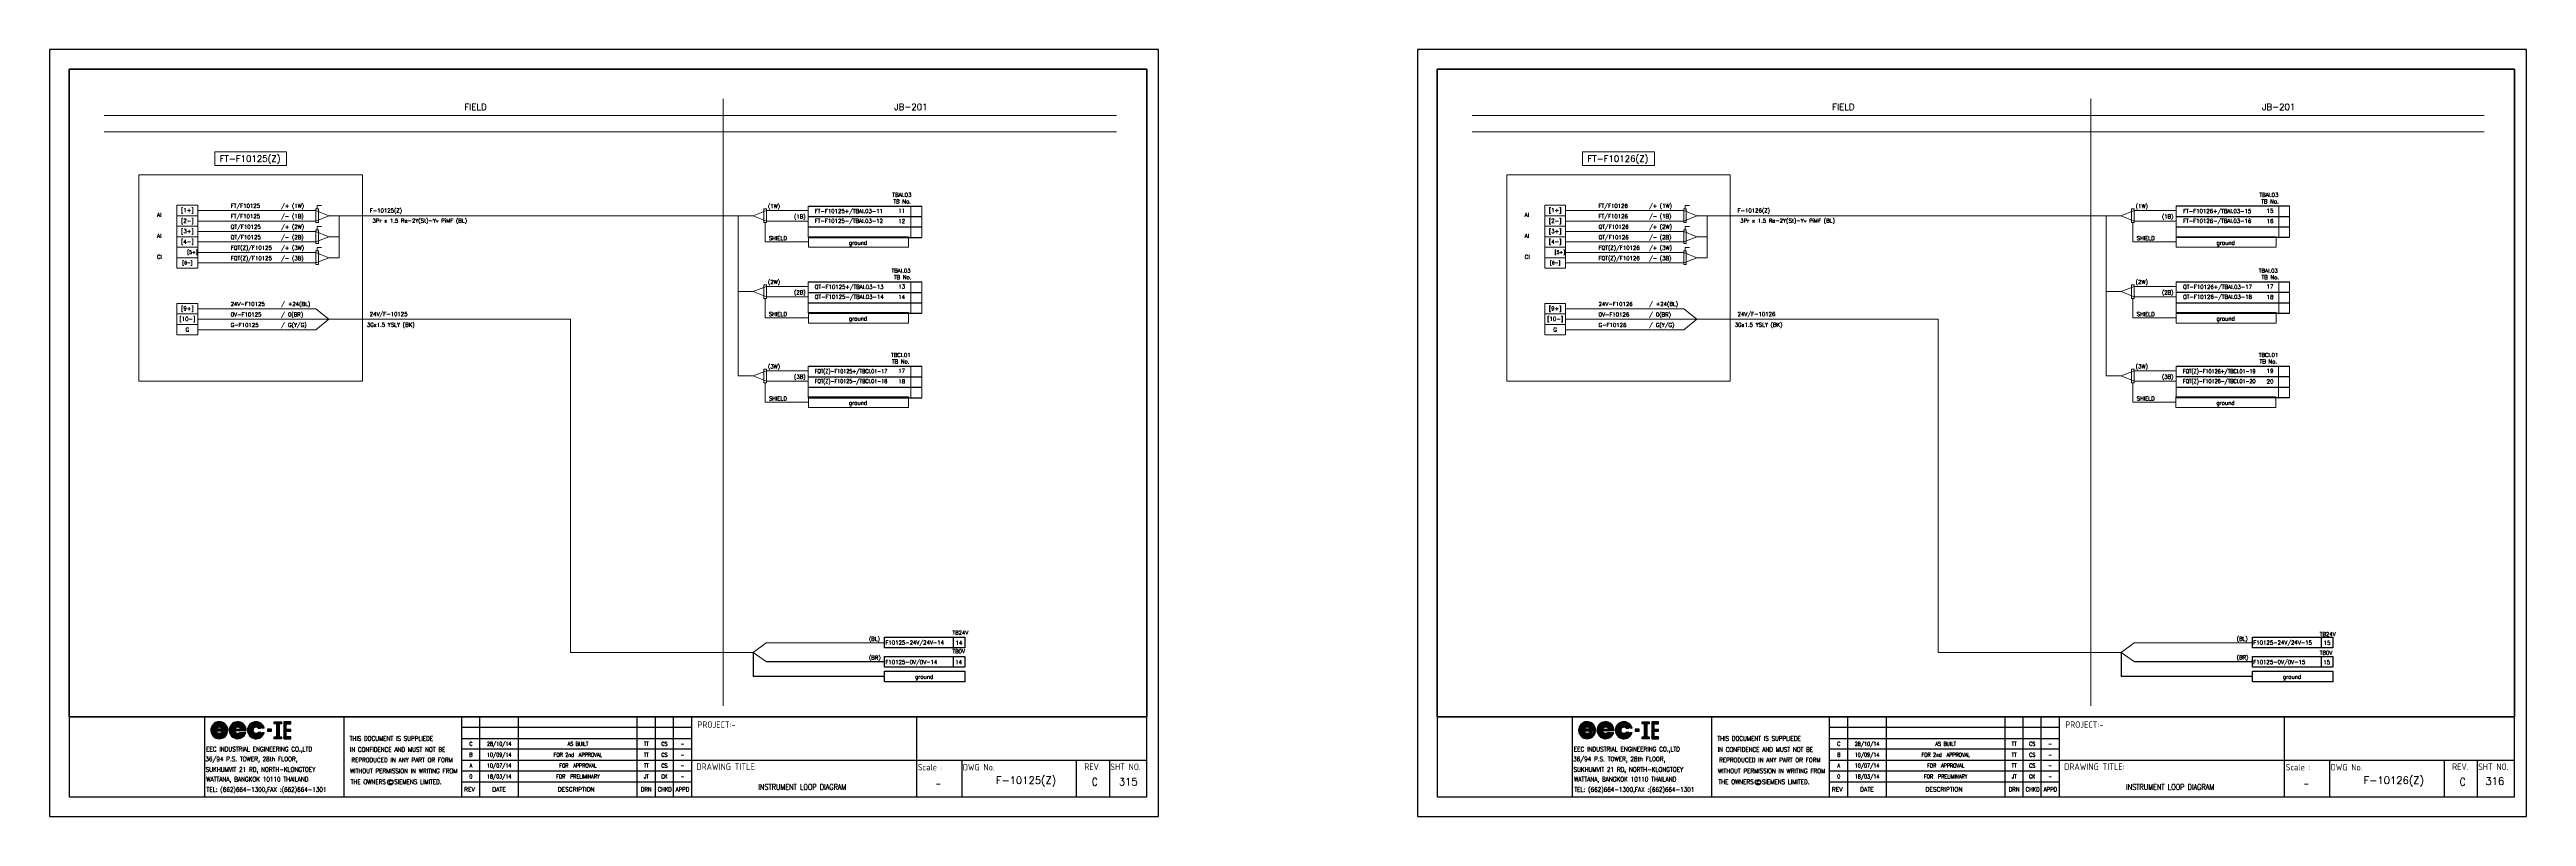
# Model space of a CAD drawing. Header units: millimetres. Extents: x -14942 to 24072, y -50285 to 2207.
# Drawn here: x 7928 to 8873, y -4898 to -4605 of the extents above; entities that cross this region are included whole.
import ezdxf
from ezdxf.enums import TextEntityAlignment as Align

# ---------------------------------------------------------------- set-up
doc = ezdxf.new("R2010")
doc.units = ezdxf.units.MM
doc.header["$MEASUREMENT"] = 0
doc.layers.get('0').update_dxf_attribs({"linetype": 'CONTINUOUS'})
for name, color, linetype in [('52049_PAPER A4$0$Frame_A1', 253, 'CONTINUOUS'), ('BORDER', 3, 'CONTINUOUS'), ('INSTRU', 4, 'CONTINUOUS'), ('INSTRUMENT', 1, 'CONTINUOUS'), ('LINE', 3, 'CONTINUOUS'), ('TEXT', 2, 'CONTINUOUS')]:
    doc.layers.add(name, color=color, linetype=linetype)
doc.styles.add('52049_PAPER A4$0$ISO Proportional', font='isocp.shx')
doc.styles.add('52049_PAPER A4$0$ROMANS', font='isocp.shx')
doc.styles.add('52049_PAPER A4$0$Romans-title', font='romans.shx')
doc.styles.add('ROMANS', font='romans')

# ---------------------------------------------------------------- blocks, each defined once
blk = doc.blocks.new('52049_PAPER A4$0$eec-ie')
at = {"layer": '52049_PAPER A4$0$Frame_A1', "color": 0, "lineweight": -3}
for p, q in [((0, 0), (0.87, 0.87)), ((0, -0.08), (0.3, 0.22)), ((0, -0.16), (0.26, 0.1)), ((0, -0.23), (0.24, 0)), ((0.01, 0.09), (0.78, 0.86)), ((0.04, 0.2), (0.68, 0.83)), ((0.09, 0.32), (0.55, 0.78)), ((0.26, 0.57), (0.3, 0.62)), ((0.34, -0.12), (1, 0.53)), ((0.35, -0.04), (0.92, 0.53)), ((0.35, -0.19), (1.07, 0.52)), ((0.36, 0.05), (0.82, 0.51)), ((0.37, -0.26), (0.66, 0.04)), ((0.39, -0.32), (0.74, 0.04)), ((0.4, 0.17), (0.7, 0.47)), ((0.41, -0.37), (0.82, 0.04)), ((1.69, 0.04), (0.64, 0.04)), ((0.65, 0.57), (0.96, 0.88)), ((0.68, -0.17), (0.9, 0.04)), ((0.76, -0.17), (0.98, 0.04)), ((0.77, 0.62), (1.03, 0.88)), ((0.84, -0.17), (1.05, 0.04)), ((0.87, 0.64), (1.1, 0.87)), ((0.87, 0.25), (1.13, 0.51)), ((0.92, -0.17), (1.13, 0.04)), ((0.95, 0.64), (1.17, 0.86)), ((0.96, 0.26), (1.19, 0.49)), ((1, -0.17), (1.21, 0.04)), ((1.03, 0.64), (1.23, 0.84)), ((1.03, 0.25), (1.24, 0.46)), ((1.07, -0.17), (1.29, 0.04)), ((1.09, 0.24), (1.29, 0.44)), ((1.1, 0.63), (1.29, 0.82)), ((1.15, 0.21), (1.34, 0.4)), ((1.15, -0.17), (1.37, 0.04)), ((1.16, 0.62), (1.35, 0.8)), ((1.19, 0.18), (1.38, 0.37)), ((1.22, 0.6), (1.4, 0.78)), ((1.22, 0.15), (1.54, 0.15)), ((1.23, -0.17), (1.44, 0.04)), ((1.25, 0.15), (1.42, 0.33)), ((1.28, 0.57), (1.45, 0.75)), ((1.31, -0.17), (1.52, 0.04)), ((1.32, 0.15), (1.46, 0.29)), ((1.33, 0.55), (1.5, 0.72)), ((1.38, 0.52), (1.54, 0.69)), ((1.39, -0.17), (1.6, 0.04)), ((1.4, 0.15), (1.49, 0.24)), ((1.42, 0.49), (1.59, 0.65)), ((1.46, 0.45), (1.63, 0.62)), ((1.46, -0.17), (1.68, 0.04)), ((1.48, 0.15), (1.52, 0.19)), ((1.5, 0.41), (1.67, 0.58)), ((1.54, 0.37), (1.71, 0.54)), ((1.54, -0.17), (1.9, 0.18)), ((1.57, 0.33), (1.74, 0.49)), ((1.6, 0.28), (1.77, 0.45)), ((1.62, -0.17), (1.91, 0.12)), ((1.63, 0.23), (1.8, 0.4)), ((1.65, 0.17), (1.83, 0.35)), ((1.67, 0.11), (1.86, 0.3)), ((1.69, 0.05), (1.88, 0.24)), ((1.7, -0.17), (1.93, 0.06)), ((2.09, -0.09), (2.37, 0.19)), ((2.1, -0.01), (2.51, 0.41)), ((2.1, -0.17), (2.34, 0.08)), ((2.11, 0.08), (2.88, 0.86)), ((2.13, 0.18), (2.78, 0.83)), ((2.18, 0.31), (2.65, 0.78)), ((2.31, 0.52), (2.45, 0.65)), ((2.44, -0.05), (3.02, 0.52)), ((2.44, -0.13), (3.1, 0.52)), ((2.45, -0.2), (2.78, 0.13)), ((2.46, 0.04), (2.93, 0.51)), ((2.46, -0.26), (2.76, 0.04)), ((2.48, -0.32), (2.84, 0.04)), ((2.49, 0.15), (2.81, 0.47)), ((2.56, 0.45), (2.97, 0.87)), ((2.72, -0.17), (2.92, 0.04)), ((2.73, 0.04), (3.79, 0.04)), ((2.77, 0.59), (3.06, 0.87)), ((2.79, -0.17), (3, 0.04)), ((2.84, 0.19), (3.17, 0.51)), ((2.87, -0.17), (3.08, 0.04)), ((2.89, 0.63), (3.13, 0.87)), ((2.95, -0.17), (3.15, 0.04)), ((2.98, 0.64), (3.2, 0.86)), ((2.98, 0.26), (3.23, 0.5)), ((3.03, -0.17), (3.23, 0.04)), ((3.06, 0.65), (3.27, 0.85)), ((3.07, 0.26), (3.29, 0.48)), ((3.11, -0.17), (3.31, 0.04)), ((3.14, 0.64), (3.33, 0.83)), ((3.14, 0.25), (3.34, 0.46)), ((3.18, -0.17), (3.39, 0.04)), ((3.2, 0.24), (3.39, 0.43)), ((3.21, 0.63), (3.39, 0.81)), ((3.25, 0.21), (3.44, 0.4)), ((3.26, -0.17), (3.47, 0.04)), ((3.27, 0.62), (3.44, 0.79)), ((3.29, 0.18), (3.48, 0.36)), ((3.62, 0.16), (3.31, 0.16)), ((3.33, 0.6), (3.5, 0.77)), ((3.34, -0.17), (3.54, 0.04)), ((3.36, 0.16), (3.52, 0.32)), ((3.38, 0.57), (3.55, 0.74)), ((3.42, -0.17), (3.62, 0.04)), ((3.43, 0.55), (3.59, 0.71)), ((3.43, 0.16), (3.55, 0.28)), ((3.48, 0.52), (3.64, 0.68)), ((3.5, -0.17), (3.7, 0.04)), ((3.51, 0.16), (3.58, 0.23)), ((3.52, 0.48), (3.68, 0.64)), ((3.57, 0.45), (3.72, 0.61)), ((3.57, -0.17), (3.78, 0.04)), ((3.59, 0.16), (3.61, 0.18)), ((3.6, 0.41), (3.76, 0.57)), ((3.64, 0.37), (3.8, 0.53)), ((3.65, -0.17), (3.99, 0.17)), ((3.67, 0.32), (3.83, 0.48)), ((3.7, 0.27), (3.87, 0.44)), ((3.73, 0.22), (3.9, 0.39)), ((3.73, -0.17), (4, 0.11)), ((3.75, 0.17), (3.92, 0.34)), ((3.77, 0.11), (3.95, 0.28)), ((3.79, 0.05), (3.97, 0.23)), ((3.81, -0.17), (4.02, 0.04)), ((4.18, -0.03), (4.57, 0.36)), ((4.18, -0.11), (4.47, 0.18)), ((4.18, -0.18), (4.43, 0.07)), ((4.19, 0.06), (5, 0.86)), ((4.21, 0.16), (4.9, 0.84)), ((4.25, 0.28), (4.78, 0.8)), ((4.34, 0.45), (4.61, 0.71)), ((4.53, -0.15), (5.2, 0.53)), ((4.53, -0.07), (5.13, 0.53)), ((4.54, 0.02), (5.04, 0.52)), ((4.54, -0.22), (4.86, 0.1)), ((4.57, 0.12), (4.93, 0.49)), ((4.69, 0.48), (5.08, 0.87)), ((4.69, 0.32), (4.73, 0.37)), ((4.88, 0.59), (5.16, 0.88)), ((4.96, 0.2), (5.27, 0.52)), ((4.99, 0.63), (5.24, 0.87)), ((5.08, 0.64), (5.31, 0.86)), ((5.09, 0.25), (5.33, 0.5)), ((5.16, 0.64), (5.37, 0.85)), ((5.17, 0.26), (5.39, 0.48)), ((5.24, 0.64), (5.43, 0.83)), ((5.24, 0.25), (5.44, 0.46)), ((5.3, 0.63), (5.49, 0.82)), ((5.3, 0.23), (5.49, 0.43)), ((5.35, 0.2), (5.54, 0.39)), ((5.37, 0.61), (5.55, 0.79)), ((5.39, 0.17), (5.58, 0.36)), ((5.4, 0.15), (5.72, 0.15)), ((5.42, 0.59), (5.6, 0.77)), ((5.46, 0.15), (5.62, 0.32)), ((5.48, 0.57), (5.65, 0.74)), ((5.53, 0.54), (5.7, 0.71)), ((5.53, 0.15), (5.65, 0.27)), ((5.58, 0.51), (5.74, 0.68)), ((5.61, 0.15), (5.68, 0.23)), ((5.62, 0.47), (5.79, 0.64)), ((5.66, 0.44), (5.83, 0.6)), ((5.69, 0.15), (5.71, 0.18)), ((5.7, 0.4), (5.87, 0.56)), ((5.73, 0.36), (5.9, 0.52)), ((5.77, 0.31), (5.94, 0.48)), ((5.8, 0.26), (5.97, 0.43)), ((5.82, 0.21), (6, 0.38)), ((5.85, 0.15), (6.02, 0.33)), ((6.09, 0.15), (5.85, 0.15)), ((5.92, 0.15), (6.05, 0.28)), ((6, 0.15), (6.07, 0.22)), ((6.08, 0.15), (6.09, 0.16)), ((6.9, 0.04), (6.46, 0.04)), ((6.46, 0.04), (6.46, -0.18)), ((6.46, -0.01), (6.51, 0.04)), ((6.46, -0.09), (6.59, 0.04)), ((6.46, -0.17), (6.66, 0.04)), ((6.52, -0.18), (6.74, 0.04)), ((6.6, -0.18), (6.82, 0.04)), ((6.68, -0.18), (6.9, 0.04)), ((6.9, -0.18), (6.9, 0.04)), ((7.23, 0.68), (7.41, 0.86)), ((7.27, 0.64), (7.49, 0.86)), ((7.35, 0.64), (7.57, 0.86)), ((7.43, 0.64), (7.65, 0.86)), ((7.5, 0.64), (7.72, 0.86)), ((7.51, 0.57), (7.8, 0.86)), ((7.51, 0.49), (7.88, 0.86)), ((7.51, 0.41), (7.96, 0.86)), ((7.51, 0.34), (7.78, 0.61)), ((7.51, 0.26), (7.78, 0.53)), ((7.51, 0.18), (7.78, 0.45)), ((7.51, 0.1), (7.78, 0.38)), ((7.51, 0.02), (7.78, 0.3)), ((7.51, -0.05), (7.78, 0.22)), ((7.51, -0.13), (7.78, 0.14)), ((7.51, -0.21), (7.78, 0.07)), ((7.82, 0.64), (8.04, 0.86)), ((7.89, 0.64), (8.06, 0.81)), ((7.97, 0.64), (8.06, 0.73)), ((8.05, 0.64), (8.06, 0.65)), ((8.33, 0.46), (8.74, 0.86)), ((8.33, 0.54), (8.66, 0.86)), ((8.33, 0.38), (8.82, 0.86)), ((8.33, 0.69), (8.5, 0.86)), ((8.33, 0.62), (8.58, 0.86)), ((8.33, 0.3), (8.61, 0.58)), ((8.33, 0.23), (8.61, 0.5)), ((8.33, 0.15), (8.61, 0.42)), ((8.33, 0.07), (8.61, 0.35)), ((8.33, -0.01), (8.61, 0.27)), ((8.33, -0.09), (8.61, 0.19)), ((8.33, -0.16), (8.61, 0.11)), ((8.33, -0.24), (8.61, 0.03)), ((8.33, -0.4), (8.74, 0.01)), ((8.33, -0.32), (8.66, 0.01)), ((8.33, -0.48), (8.82, 0.01)), ((8.67, 0.64), (8.89, 0.86)), ((8.68, -0.21), (8.9, 0.01)), ((8.75, 0.64), (8.97, 0.86)), ((8.75, -0.21), (8.97, 0.01)), ((8.83, 0.64), (9.05, 0.86)), ((8.83, -0.21), (9.05, 0.01)), ((8.91, 0.64), (9.11, 0.84)), ((8.99, 0.64), (9.11, 0.76)), ((9.06, 0.64), (9.11, 0.69)), ((0.02, -0.3), (0.23, -0.08)), ((0.03, -0.36), (0.23, -0.16)), ((0.05, -0.42), (0.24, -0.23)), ((0.07, -0.47), (0.26, -0.29)), ((0.1, -0.53), (0.27, -0.35)), ((0.12, -0.58), (0.3, -0.4)), ((0.15, -0.63), (0.32, -0.46)), ((0.19, -0.67), (0.35, -0.5)), ((0.22, -0.72), (0.39, -0.55)), ((0.26, -0.76), (0.42, -0.59)), ((0.3, -0.8), (0.46, -0.63)), ((0.34, -0.83), (0.5, -0.67)), ((0.38, -0.87), (0.55, -0.7)), ((0.42, -0.9), (0.59, -0.73)), ((0.44, -0.42), (0.64, -0.22)), ((0.47, -0.47), (0.66, -0.27)), ((0.47, -0.93), (0.65, -0.76)), ((0.5, -0.51), (0.69, -0.32)), ((0.52, -0.96), (0.7, -0.78)), ((0.54, -0.55), (0.73, -0.36)), ((0.58, -0.59), (0.78, -0.39)), ((0.58, -0.98), (0.76, -0.8)), ((0.62, -0.17), (1.94, -0.17)), ((0.63, -0.62), (0.83, -0.42)), ((0.63, -1.01), (0.82, -0.82)), ((0.68, -0.65), (0.89, -0.44)), ((0.69, -1.03), (0.89, -0.83)), ((0.73, -0.67), (0.96, -0.45)), ((0.75, -1.04), (0.96, -0.83)), ((0.79, -0.69), (1.04, -0.44)), ((0.82, -1.05), (1.04, -0.83)), ((0.85, -0.71), (1.19, -0.37)), ((0.89, -1.06), (1.14, -0.81)), ((0.92, -0.72), (1.29, -0.34)), ((0.96, -1.07), (1.25, -0.77)), ((1, -0.72), (1.37, -0.34)), ((1.04, -1.06), (1.76, -0.34)), ((1.09, -0.71), (1.45, -0.34)), ((1.13, -1.05), (1.84, -0.34)), ((1.2, -0.67), (1.53, -0.34)), ((1.54, -0.34), (1.22, -0.34)), ((1.23, -1.03), (1.9, -0.36)), ((1.35, -0.99), (1.86, -0.48)), ((1.53, -0.88), (1.76, -0.66)), ((1.65, -0.38), (1.68, -0.34)), ((1.91, -0.34), (1.66, -0.34)), ((1.78, -0.17), (1.94, -0.01)), ((1.85, -0.17), (1.94, -0.09)), ((1.93, -0.17), (1.94, -0.17)), ((2.1, -0.24), (2.32, -0.02)), ((2.11, -0.3), (2.32, -0.1)), ((2.13, -0.36), (2.32, -0.17)), ((2.15, -0.42), (2.33, -0.24)), ((2.17, -0.48), (2.35, -0.3)), ((2.2, -0.53), (2.37, -0.36)), ((2.22, -0.58), (2.39, -0.42)), ((2.25, -0.63), (2.42, -0.47)), ((2.29, -0.68), (2.45, -0.51)), ((2.32, -0.72), (2.48, -0.56)), ((2.36, -0.76), (2.52, -0.6)), ((2.4, -0.8), (2.56, -0.64)), ((2.44, -0.84), (2.6, -0.68)), ((2.48, -0.87), (2.64, -0.71)), ((2.51, -0.38), (2.71, -0.17)), ((2.53, -0.9), (2.69, -0.74)), ((2.54, -0.43), (2.73, -0.23)), ((2.57, -0.47), (2.76, -0.28)), ((2.58, -0.93), (2.74, -0.77)), ((2.6, -0.51), (2.79, -0.33)), ((2.63, -0.96), (2.8, -0.79)), ((2.64, -0.55), (2.83, -0.37)), ((2.68, -0.98), (2.86, -0.81)), ((2.69, -0.59), (2.87, -0.4)), ((4.02, -0.17), (2.71, -0.17)), ((2.73, -0.62), (2.93, -0.43)), ((2.74, -1.01), (2.92, -0.82)), ((2.78, -0.65), (2.99, -0.44)), ((2.8, -1.02), (2.99, -0.83)), ((2.84, -0.67), (3.06, -0.45)), ((2.86, -1.04), (3.06, -0.84)), ((2.9, -0.69), (3.14, -0.44)), ((2.92, -1.05), (3.14, -0.83)), ((2.96, -0.7), (3.32, -0.35)), ((2.99, -1.06), (3.24, -0.81)), ((3.03, -0.71), (3.39, -0.35)), ((3.07, -1.06), (3.36, -0.77)), ((3.11, -0.71), (3.47, -0.35)), ((3.15, -1.06), (3.86, -0.35)), ((3.2, -0.7), (3.55, -0.35)), ((3.24, -1.04), (3.94, -0.35)), ((3.31, -0.35), (3.62, -0.35)), ((3.32, -0.65), (3.62, -0.36)), ((3.35, -1.02), (3.98, -0.38)), ((3.48, -0.97), (3.93, -0.51)), ((3.74, -0.39), (3.78, -0.35)), ((3.76, -0.35), (3.99, -0.35)), ((3.89, -0.17), (4.02, -0.03)), ((3.96, -0.17), (4.03, -0.11)), ((4.19, -0.25), (4.42, -0.03)), ((4.21, -0.32), (4.41, -0.11)), ((4.22, -0.38), (4.42, -0.18)), ((4.24, -0.44), (4.43, -0.25)), ((4.26, -0.49), (4.45, -0.31)), ((4.29, -0.54), (4.47, -0.37)), ((4.32, -0.59), (4.49, -0.42)), ((4.35, -0.64), (4.52, -0.47)), ((4.38, -0.69), (4.55, -0.52)), ((4.42, -0.73), (4.58, -0.56)), ((4.45, -0.77), (4.62, -0.6)), ((4.49, -0.81), (4.66, -0.64)), ((4.53, -0.84), (4.7, -0.68)), ((4.56, -0.28), (4.8, -0.03)), ((4.58, -0.33), (4.8, -0.11)), ((4.58, -0.88), (4.75, -0.71)), ((4.6, -0.39), (4.81, -0.18)), ((4.62, -0.91), (4.8, -0.74)), ((4.63, -0.44), (4.83, -0.24)), ((4.66, -0.48), (4.86, -0.29)), ((4.67, -0.94), (4.85, -0.77)), ((4.7, -0.52), (4.89, -0.33)), ((4.72, -0.97), (4.9, -0.79)), ((4.74, -0.56), (4.93, -0.37)), ((4.78, -0.6), (4.98, -0.4)), ((4.78, -0.99), (4.96, -0.81)), ((4.83, -0.63), (5.03, -0.43)), ((4.83, -1.01), (5.03, -0.82)), ((4.88, -0.66), (5.09, -0.44)), ((4.89, -1.03), (5.1, -0.83)), ((4.93, -0.68), (5.17, -0.45)), ((4.96, -1.05), (5.17, -0.83)), ((4.99, -0.7), (5.26, -0.43)), ((5.02, -1.06), (5.26, -0.82)), ((5.06, -0.71), (5.43, -0.34)), ((5.09, -1.06), (5.36, -0.8)), ((5.13, -0.72), (5.5, -0.34)), ((5.17, -1.07), (5.49, -0.75)), ((5.21, -0.71), (5.58, -0.34)), ((5.25, -1.06), (5.97, -0.34)), ((5.3, -0.7), (5.66, -0.34)), ((5.35, -1.05), (6.05, -0.34)), ((5.72, -0.34), (5.4, -0.34)), ((5.43, -0.65), (5.71, -0.37)), ((5.45, -1.02), (6.07, -0.4)), ((5.58, -0.96), (6.02, -0.53)), ((5.81, -0.43), (5.89, -0.34)), ((5.85, -0.34), (6.09, -0.34)), ((6.46, -0.18), (6.9, -0.18)), ((6.75, -0.18), (6.9, -0.04)), ((6.83, -0.18), (6.9, -0.12)), ((7.23, -0.95), (7.34, -0.84)), ((7.23, -0.88), (7.26, -0.84)), ((7.23, -1.03), (7.42, -0.84)), ((7.28, -1.07), (7.5, -0.84)), ((7.35, -1.07), (7.78, -0.64)), ((7.43, -1.07), (7.78, -0.71)), ((7.51, -0.29), (7.78, -0.01)), ((7.51, -0.37), (7.78, -0.09)), ((7.51, -0.44), (7.78, -0.17)), ((7.51, -0.52), (7.78, -0.25)), ((7.51, -0.6), (7.78, -0.32)), ((7.51, -0.68), (7.78, -0.4)), ((7.51, -0.76), (7.78, -0.48)), ((7.51, -0.83), (7.78, -0.56)), ((7.51, -1.07), (7.78, -0.79)), ((7.59, -1.07), (7.81, -0.84)), ((7.67, -1.07), (7.89, -0.84)), ((7.74, -1.07), (7.96, -0.84)), ((7.82, -1.07), (8.04, -0.84)), ((7.9, -1.07), (8.06, -0.91)), ((7.98, -1.07), (8.06, -0.98)), ((8.06, -1.07), (8.06, -1.06)), ((8.33, -0.55), (8.61, -0.28)), ((8.33, -0.63), (8.61, -0.36)), ((8.33, -0.71), (8.61, -0.43)), ((8.33, -0.79), (8.61, -0.51)), ((8.33, -0.86), (8.61, -0.59)), ((8.33, -0.94), (8.61, -0.67)), ((8.33, -1.02), (8.61, -0.75)), ((8.37, -1.07), (8.61, -0.82)), ((8.45, -1.07), (8.67, -0.84)), ((8.52, -1.07), (8.74, -0.84)), ((8.6, -1.07), (8.82, -0.84)), ((8.68, -1.07), (8.9, -0.84)), ((8.76, -1.07), (8.98, -0.84)), ((8.84, -1.07), (9.06, -0.84)), ((8.91, -0.21), (9.11, -0.02)), ((8.91, -1.07), (9.11, -0.87)), ((8.99, -0.21), (9.11, -0.09)), ((8.99, -1.07), (9.11, -0.95)), ((9.07, -0.21), (9.11, -0.17)), ((9.07, -1.07), (9.11, -1.03))]:
    blk.add_line(p, q, dxfattribs=at)
for points in [[(7.23, 0.86), (8.06, 0.86), (8.06, 0.64), (7.78, 0.64), (7.78, -0.84), (8.06, -0.84), (8.06, -1.07), (7.23, -1.07), (7.23, -0.84), (7.51, -0.84), (7.51, 0.64), (7.23, 0.64)], [(8.61, 0.01), (8.61, 0.64), (9.11, 0.64), (9.11, 0.86), (8.33, 0.86), (8.33, -1.07), (9.11, -1.07), (9.11, -0.84), (8.61, -0.84), (8.61, -0.21), (9.11, -0.21), (9.11, 0.01)]]:
    blk.add_lwpolyline(points, close=True, dxfattribs=at)
for centre, radius, start, end in [((0.97, -0.09), 0.972, 355.3439, 345.1466), ((0.97, -0.09), 0.737, 10.5243, 340.256), ((0.97, -0.09), 0.623, 23.5697, 336.4303), ((0.97, -0.09), 0.354, 44.7876, 157.6107), ((3.06, -0.09), 0.967, 355.6074, 344.7747), ((3.06, -0.09), 0.742, 10.0766, 339.9937), ((3.06, -0.09), 0.618, 24.2545, 335.7455), ((3.06, -0.09), 0.358, 45.1096, 158.7579), ((5.15, -0.09), 0.972, 14.8534, 345.1466), ((5.15, -0.09), 0.737, 19.744, 340.256), ((5.15, -0.09), 0.623, 23.5697, 336.4303), ((5.15, -0.09), 0.354, 44.7876, 315.2124), ((0.97, -0.09), 0.354, 192.8901, 315.2124), ((3.06, -0.09), 0.358, 191.9242, 314.8904)]:
    blk.add_arc(centre, radius, start, end, dxfattribs=at)
blk = doc.blocks.new('52049_PAPER A4$0$eec logo')
at = {"color": 7, "xscale": 2.786697286423482, "yscale": 2.786697286423482, "zscale": 2.786697286423482}
blk.add_blockref('52049_PAPER A4$0$eec-ie', (50.01, 25.95), dxfattribs=at)
blk = doc.blocks.new('A$C089E5181')
at = {"color": 3}
for p, q in [((-415.5, 38.01), (-4.5, 38.01)), ((-363.94, 38.01), (-363.94, 7.5)), ((-310.77, 38.01), (-310.77, 7.5)), ((-265.75, 7.5), (-265.75, 38.01)), ((-258.85, 7.5), (-258.85, 38.01)), ((-244.11, 7.5), (-244.11, 38.01)), ((-198.84, 7.5), (-198.84, 38.01)), ((-191.95, 7.5), (-191.95, 38.01)), ((-185.05, 7.5), (-185.05, 38.01)), ((-178.16, 38.01), (-178.16, 7.5)), ((-92.38, 38.01), (-92.38, 7.5)), ((-178.16, 21.46), (-4.5, 21.46)), ((-75.06, 21.46), (-75.06, 7.5)), ((-31.4, 21.46), (-31.4, 7.5)), ((-18.75, 21.46), (-18.75, 7.5)), ((-265.75, 13.19), (-178.16, 13.19))]:
    blk.add_line(p, q, dxfattribs=at)
at = {"color": 7}
for p, q in [((-4.5, 38.01), (-96.38, 38.01)), ((-92.38, 38.01), (-92.38, 19.85))]:
    blk.add_line(p, q, dxfattribs=at)
at = {"color": 1}
for p, q in [((-178.16, 33.87), (-265.75, 33.87)), ((-265.75, 29.74), (-178.16, 29.74)), ((-178.16, 25.6), (-265.75, 25.6)), ((-265.75, 21.46), (-178.16, 21.46)), ((-178.16, 17.33), (-265.75, 17.33))]:
    blk.add_line(p, q, dxfattribs=at)
at = {"color": 7}
blk.add_lwpolyline([(0, 0), (0, 292.5), (-423, 292.5), (-423, 0)], close=True, dxfattribs=at)
blk.add_lwpolyline([(-415.5, 285), (-4.5, 285), (-4.5, 38.01), (-415.5, 38.01)], close=True)
at = {"color": 3}
blk.add_lwpolyline([(-4.5, 7.5), (-4.5, 285), (-415.5, 285), (-415.5, 7.5)], close=True, dxfattribs=at)
at = {"color": 2}
blk.add_circle((-293.05, 13.05), 1.05, dxfattribs=at)
at = {"color": 3, "xscale": 1.200000000000001, "yscale": 1.200000000000001, "zscale": 1.200000000000001}
blk.add_blockref('52049_PAPER A4$0$eec logo', (-421.49, 2.05), dxfattribs=at)
at = {"color": 2, "style": '52049_PAPER A4$0$Romans-title', "width": 0.8}
for s, p in [('THIS DOCUMENT IS SUPPLIEDE', (-292.63, 29.75)), ('IN CONFIDENCE AND MUST NOT BE', (-290.24, 25.51)), (' REPRODUCED IN ANY PART OR FORM', (-289.1, 21.53)), ('THE OWNERS   SIEMENS LIMITED. ', (-290.28, 13.22)), (' WITHOUT PERMISSION IN WRITING FROM ', (-287.9, 17.35))]:
    blk.add_text(s, height=1.75, dxfattribs=at).set_placement(p, align=Align.MIDDLE)
at = {"color": 2}
for s, height, style, width, p in [('C', 1.5, '52049_PAPER A4$0$Romans-title', 0.8, (-262.3, 27.67)), ('28/10/14', 1.5, '52049_PAPER A4$0$Romans-title', 0.8, (-251.48, 27.67)), ('AS BUILT', 1.5, '52049_PAPER A4$0$Romans-title', 0.8, (-221.48, 27.67)), ('TT', 1.5, '52049_PAPER A4$0$Romans-title', 0.8, (-195.39, 27.67)), ('CS', 1.5, '52049_PAPER A4$0$Romans-title', 0.8, (-188.5, 27.67)), ('A', 1.5, '52049_PAPER A4$0$Romans-title', 0.8, (-262.3, 19.39)), ('B', 1.5, '52049_PAPER A4$0$Romans-title', 0.8, (-262.3, 23.53)), ('10/09/14', 1.5, '52049_PAPER A4$0$Romans-title', 0.8, (-251.48, 23.53)), ('10/07/14', 1.5, '52049_PAPER A4$0$Romans-title', 0.8, (-251.48, 19.39)), ('FOR 2nd  APPROVAL', 1.5, '52049_PAPER A4$0$Romans-title', 0.8, (-221.48, 23.53)), ('FOR  APPROVAL', 1.5, '52049_PAPER A4$0$Romans-title', 0.8, (-221.48, 19.39)), ('TT', 1.5, '52049_PAPER A4$0$Romans-title', 0.8, (-195.39, 23.53)), ('TT', 1.5, '52049_PAPER A4$0$Romans-title', 0.8, (-195.39, 19.39)), ('CS', 1.5, '52049_PAPER A4$0$Romans-title', 0.8, (-188.5, 23.53)), ('CS', 1.5, '52049_PAPER A4$0$Romans-title', 0.8, (-188.5, 19.39)), ('-', 1.5, '52049_PAPER A4$0$Romans-title', 0.8, (-181.6, 27.67)), ('-', 1.5, '52049_PAPER A4$0$Romans-title', 0.8, (-181.6, 23.53)), ('-', 1.5, '52049_PAPER A4$0$Romans-title', 0.8, (-181.6, 19.39)), ('Scale :', 2.482, '52049_PAPER A4$0$ROMANS', 0.9, (-87.06, 18.78)), ('DWG No.', 2.482, '52049_PAPER A4$0$ROMANS', 0.9, (-68.61, 18.78)), ('REV.', 2.482, '52049_PAPER A4$0$ROMANS', 0.9, (-25.21, 18.99)), ('SHT NO.', 2.482, '52049_PAPER A4$0$ROMANS', 0.9, (-12.64, 18.96)), ('0', 1.5, '52049_PAPER A4$0$Romans-title', 0.8, (-262.3, 15.26)), ('18/03/14', 1.5, '52049_PAPER A4$0$Romans-title', 0.8, (-251.48, 15.26)), ('FOR  PRELIMINARY', 1.5, '52049_PAPER A4$0$Romans-title', 0.8, (-221.48, 15.26)), ('JT', 1.5, '52049_PAPER A4$0$Romans-title', 0.8, (-195.39, 15.26)), ('CK', 1.5, '52049_PAPER A4$0$Romans-title', 0.8, (-188.5, 15.26)), ('-', 1.5, '52049_PAPER A4$0$Romans-title', 0.8, (-181.6, 15.26)), ('-', 2.25, '52049_PAPER A4$0$Romans-title', 0.8, (-84, 12.48)), ('C', 3, '52049_PAPER A4$0$Romans-title', 0.8, (-24.36, 13.21))]:
    blk.add_text(s, height=height, dxfattribs=dict(at, style=style, width=width)).set_placement(p, align=Align.MIDDLE_CENTER)
at = {"color": 2, "style": '52049_PAPER A4$0$ISO Proportional'}
for s, height, p in [('PROJECT:-', 2.482, (-168.61, 35.02)), ('DRAWING TITLE:', 2.4821, (-164.78, 18.99))]:
    blk.add_text(s, height=height, dxfattribs=at).set_placement(p, align=Align.MIDDLE_CENTER)
at = {"color": 2, "style": '52049_PAPER A4$0$Romans-title'}
for s, height, width, p in [('36/94 P.S. TOWER, 28th FLOOR,', 1.75, 0.9, (-363.55, 21.03, -1.75)), ('EEC INDUSTRIAL ENGINEERING CO.,LTD', 1.75, 0.9, (-363.31, 24.81)), ('SUKHUMVIT 21 RD, NORTH-KLONGTOEY', 1.75, 0.9, (-363.45, 17.05, -1.75)), ('WATTANA, BANGKOK 10110 THAILAND ', 1.75, 0.9, (-363.25, 13.31, -1.75)), ('TEL: (662)664-1300,FAX :(662)664-1301', 1.75, 0.9, (-363.14, 9.42, -1.75)), ('DRN', 1.655, 0.8, (-197.44, 9.49)), ('CHKD', 1.655, 0.8, (-191.03, 9.49)), ('APPD', 1.655, 0.8, (-184.14, 9.49))]:
    blk.add_text(s, height=height, dxfattribs=dict(at, width=width)).set_placement(p)
blk.add_text('C', height=1.19, dxfattribs=at).set_placement((-293.05, 13.05), align=Align.MIDDLE)
for s, height, p in [('REV', 1.655, (-264.9, 9.49)), ('DATE', 1.655, (-254.17, 9.49)), ('DESCRIPTION', 1.6548, (-229.2, 9.49))]:
    blk.add_text(s, height=height, dxfattribs=at).set_placement(p)
at = {"layer": 'TEXT', "style": 'ROMANS', "width": 0.8}
blk.add_text('INSTRUMENT LOOP DIAGRAM ', height=2.25, dxfattribs=at).set_placement((-135.27, 11.24), align=Align.MIDDLE_CENTER)
blk = doc.blocks.new('Box')
at = {"layer": 'INSTRU', "color": 7, "lineweight": 13}
for p, q in [((660.48, -1853.29), (660.48, -1865.26)), ((699.59, -1853.29), (699.59, -1865.26)), ((703.72, -1853.29), (703.72, -1865.26))]:
    blk.add_line(p, q, dxfattribs=at)
at = {"layer": 'INSTRUMENT', "color": 7}
for p, q in [((660.48, -1853.29), (703.72, -1853.29)), ((660.48, -1857.28), (703.72, -1857.28)), ((660.48, -1861.27), (703.72, -1861.27)), ((660.48, -1865.26), (703.72, -1865.26))]:
    blk.add_line(p, q, dxfattribs=at)
blk = doc.blocks.new('AA')
at = {"layer": 'INSTRU', "color": 7, "lineweight": 13}
for p, q in [((660.4, -1836.06), (674.52, -1836.06)), ((660.4, -1836.06), (660.4, -1840.06)), ((660.41, -1840.06), (698.6, -1840.06)), ((667.71, -1836.06), (698.6, -1836.06)), ((698.6, -1836.06), (698.6, -1840.06))]:
    blk.add_line(p, q, dxfattribs=at)
at = {"layer": 'TEXT', "color": 7, "lineweight": 13, "style": 'ROMANS'}
blk.add_text('ground', height=1.5, dxfattribs=at).set_placement((675.86, -1839.1))
blk = doc.blocks.new('OO')
at = {"layer": 'INSTRUMENT', "color": 7}
blk.add_line((715.86, -2010.2), (715.86, -2014.19), dxfattribs=at)
blk.add_lwpolyline([(689.59, -2010.2), (720.26, -2010.2), (720.26, -2014.19), (689.59, -2014.19)], close=True, dxfattribs=at)
blk = doc.blocks.new('444')
at = {"layer": 'INSTRUMENT', "color": 7}
blk.add_lwpolyline([(850.71, -1511.74), (881.38, -1511.74), (881.38, -1515.73), (850.71, -1515.73)], close=True, dxfattribs=at)
at = {"layer": 'TEXT', "color": 7, "lineweight": 13, "style": 'ROMANS'}
blk.add_text('ground', height=1.5, dxfattribs=at).set_placement((862.34, -1514.57))

msp = doc.modelspace()

# ---------------------------------------------------------------- linework, layer by layer
at = {"layer": 'BORDER', "color": 7, "lineweight": 13, "ltscale": 2.5}
for p, q in [((8185.01, -4623.95), (8185.01, -4855.48)), ((8706.68, -4623.95), (8706.68, -4855.48))]:
    msp.add_line(p, q, dxfattribs=at)
at = {"layer": 'BORDER', "color": 7, "lineweight": 13}
for p, q in [((7948.98, -4630.25), (8335.01, -4630.25)), ((7948.98, -4636.55), (8335.01, -4636.55)), ((8470.65, -4630.25), (8856.68, -4630.25)), ((8470.65, -4636.55), (8856.68, -4636.55))]:
    msp.add_line(p, q, dxfattribs=at)
at = {"layer": 'INSTRU', "color": 7, "lineweight": 13}
for p, q in [((7976.68, -4664.51), (7984.68, -4664.51)), ((7976.68, -4664.51), (7976.68, -4668.51)), ((7984.68, -4664.51), (7984.68, -4668.51)), ((8498.35, -4664.51), (8506.35, -4664.51)), ((8498.35, -4664.51), (8498.35, -4668.51)), ((8506.35, -4664.51), (8506.35, -4668.51)), ((7976.68, -4668.51), (7984.68, -4668.51)), ((7976.68, -4668.51), (7976.68, -4672.51)), ((7976.68, -4672.51), (7984.68, -4672.51)), ((7976.68, -4672.51), (7976.68, -4676.51)), ((7976.68, -4672.51), (7984.68, -4672.51)), ((7984.68, -4668.51), (7984.68, -4672.51)), ((7984.68, -4672.51), (7984.68, -4676.51)), ((8498.35, -4668.51), (8506.35, -4668.51)), ((8498.35, -4668.51), (8498.35, -4672.51)), ((8498.35, -4672.51), (8506.35, -4672.51)), ((8498.35, -4672.51), (8498.35, -4676.51)), ((8498.35, -4672.51), (8506.35, -4672.51)), ((8506.35, -4668.51), (8506.35, -4672.51)), ((8506.35, -4672.51), (8506.35, -4676.51)), ((7976.68, -4676.51), (7984.68, -4676.51)), ((7976.68, -4676.51), (7976.68, -4680.51)), ((7976.68, -4680.51), (7984.68, -4680.51)), ((7976.68, -4680.51), (7976.68, -4684.51)), ((7976.68, -4680.51), (7984.68, -4680.51)), ((7976.68, -4680.51), (7984.68, -4680.51)), ((7976.68, -4684.51), (7984.68, -4684.51)), ((7976.68, -4684.51), (7976.68, -4688.51)), ((7984.68, -4676.51), (7984.68, -4680.51)), ((7984.68, -4680.51), (7984.68, -4684.51)), ((7984.68, -4684.51), (7984.68, -4688.51)), ((8498.35, -4676.51), (8506.35, -4676.51)), ((8498.35, -4676.51), (8498.35, -4680.51)), ((8498.35, -4680.51), (8506.35, -4680.51)), ((8498.35, -4680.51), (8498.35, -4684.51)), ((8498.35, -4680.51), (8506.35, -4680.51)), ((8498.35, -4680.51), (8506.35, -4680.51)), ((8498.35, -4684.51), (8506.35, -4684.51)), ((8498.35, -4684.51), (8498.35, -4688.51)), ((8506.35, -4676.51), (8506.35, -4680.51)), ((8506.35, -4680.51), (8506.35, -4684.51)), ((8506.35, -4684.51), (8506.35, -4688.51)), ((7976.68, -4688.51), (7984.68, -4688.51)), ((8498.35, -4688.51), (8506.35, -4688.51)), ((7976.68, -4701.96), (7984.68, -4701.96)), ((7976.68, -4701.96), (7984.68, -4701.96)), ((7976.68, -4701.96), (7984.68, -4701.96)), ((7976.68, -4701.96), (7976.68, -4705.96)), ((7984.68, -4701.96), (7984.68, -4705.96)), ((8498.35, -4701.96), (8506.35, -4701.96)), ((8498.35, -4701.96), (8506.35, -4701.96)), ((8498.35, -4701.96), (8506.35, -4701.96)), ((8498.35, -4701.96), (8498.35, -4705.96)), ((8506.35, -4701.96), (8506.35, -4705.96)), ((7976.68, -4705.96), (7976.68, -4709.96)), ((7976.68, -4705.96), (7984.68, -4705.96)), ((7976.68, -4709.96), (7984.68, -4709.96)), ((7976.68, -4709.96), (7976.68, -4713.96)), ((7984.68, -4705.96), (7984.68, -4709.96)), ((7984.68, -4709.96), (7984.68, -4713.96)), ((8498.35, -4705.96), (8498.35, -4709.96)), ((8498.35, -4705.96), (8506.35, -4705.96)), ((8498.35, -4709.96), (8506.35, -4709.96)), ((8498.35, -4709.96), (8498.35, -4713.96)), ((8506.35, -4705.96), (8506.35, -4709.96)), ((8506.35, -4709.96), (8506.35, -4713.96)), ((7976.68, -4713.96), (7984.68, -4713.96)), ((8498.35, -4713.96), (8506.35, -4713.96))]:
    msp.add_line(p, q, dxfattribs=at)
at = {"layer": 'INSTRUMENT', "color": 7}
for p, q in [((8196.53, -4835.04), (8196.53, -4844.24)), ((8718.21, -4835.05), (8718.21, -4844.25)), ((8246.59, -4844.24), (8196.53, -4844.24)), ((8246.56, -4838.67), (8201.55, -4838.67)), ((8768.27, -4844.25), (8718.21, -4844.25)), ((8768.27, -4838.68), (8723.26, -4838.68))]:
    msp.add_line(p, q, dxfattribs=at)
at = {"layer": 'LINE', "color": 7, "lineweight": 13}
for p, q in [((7991.16, -4644.11), (8018.56, -4644.11)), ((7991.16, -4644.11), (7991.16, -4649.32)), ((8018.56, -4644.11), (8018.56, -4649.32)), ((8512.83, -4644.11), (8540.23, -4644.11)), ((8512.83, -4644.11), (8512.83, -4649.32)), ((8540.23, -4644.11), (8540.23, -4649.32)), ((7991.16, -4649.32), (8018.56, -4649.32)), ((8512.83, -4649.32), (8540.23, -4649.32)), ((7984.68, -4666.51), (8029.7, -4666.51)), ((8029.7, -4665.91), (8029.7, -4671.11)), ((8029.7, -4665.91), (8030.7, -4665.91)), ((8034.7, -4668.51), (8029.7, -4666.51)), ((8030.2, -4664.57), (8031.91, -4664.57)), ((8030.7, -4665.91), (8030.7, -4671.11)), ((8196.53, -4668.51), (8201.53, -4666.51)), ((8201.53, -4665.91), (8200.53, -4665.91)), ((8200.53, -4665.91), (8200.53, -4671.11)), ((8201.53, -4665.91), (8201.53, -4671.11)), ((8217.47, -4666.51), (8201.53, -4666.51)), ((8506.35, -4666.51), (8551.37, -4666.51)), ((8551.37, -4665.91), (8551.37, -4671.11)), ((8551.37, -4665.91), (8552.37, -4665.91)), ((8556.37, -4668.51), (8551.37, -4666.51)), ((8551.87, -4664.57), (8553.58, -4664.57)), ((8552.37, -4665.91), (8552.37, -4671.11)), ((8718.2, -4668.51), (8723.2, -4666.51)), ((8723.2, -4665.91), (8722.2, -4665.91)), ((8722.2, -4665.91), (8722.2, -4671.11)), ((8723.2, -4665.91), (8723.2, -4671.11)), ((8739.21, -4666.51), (8723.2, -4666.51)), ((7984.68, -4670.51), (8029.7, -4670.51)), ((7984.68, -4674.51), (8029.7, -4674.51)), ((8029.7, -4670.51), (8034.7, -4668.51)), ((8029.7, -4671.11), (8030.7, -4671.11)), ((8029.7, -4673.91), (8029.7, -4679.11)), ((8029.7, -4673.91), (8030.7, -4673.91)), ((8034.7, -4676.51), (8029.7, -4674.51)), ((8030.2, -4672.57), (8031.91, -4672.57)), ((8030.7, -4673.91), (8030.7, -4679.11)), ((8034.7, -4668.51), (8196.53, -4668.51)), ((8038.6, -4676.51), (8038.6, -4668.51)), ((8190.82, -4729.61), (8190.82, -4668.51)), ((8196.53, -4668.51), (8201.53, -4670.51)), ((8201.53, -4671.11), (8200.53, -4671.11)), ((8201.03, -4671.11), (8201.03, -4678.51)), ((8217.47, -4670.51), (8201.53, -4670.51)), ((8506.35, -4670.51), (8551.37, -4670.51)), ((8506.35, -4674.51), (8551.37, -4674.51)), ((8551.37, -4670.51), (8556.37, -4668.51)), ((8551.37, -4671.11), (8552.37, -4671.11)), ((8551.37, -4673.91), (8551.37, -4679.11)), ((8551.37, -4673.91), (8552.37, -4673.91)), ((8556.37, -4676.51), (8551.37, -4674.51)), ((8551.87, -4672.57), (8553.58, -4672.57)), ((8552.37, -4673.91), (8552.37, -4679.11)), ((8556.37, -4668.51), (8718.2, -4668.51)), ((8560.27, -4676.51), (8560.27, -4668.51)), ((8712.49, -4729.61), (8712.49, -4668.51)), ((8718.2, -4668.51), (8723.2, -4670.51)), ((8723.2, -4671.11), (8722.2, -4671.11)), ((8722.7, -4671.11), (8722.7, -4678.51)), ((8739.21, -4670.51), (8723.2, -4670.51)), ((7984.68, -4678.51), (8029.7, -4678.51)), ((7984.68, -4682.51), (8029.7, -4682.51)), ((8029.7, -4678.51), (8034.7, -4676.51)), ((8029.7, -4679.11), (8030.7, -4679.11)), ((8029.7, -4681.91), (8029.7, -4687.11)), ((8029.7, -4681.91), (8030.7, -4681.91)), ((8034.7, -4684.51), (8029.7, -4682.51)), ((8029.7, -4686.51), (8034.7, -4684.51)), ((8030.2, -4680.57), (8031.91, -4680.57)), ((8030.7, -4681.91), (8030.7, -4687.11)), ((8034.7, -4676.51), (8038.6, -4676.51)), ((8034.7, -4684.51), (8038.6, -4684.51)), ((8038.6, -4684.51), (8038.6, -4676.51)), ((8217.47, -4678.51), (8201.03, -4678.51)), ((8506.35, -4678.51), (8551.37, -4678.51)), ((8506.35, -4682.51), (8551.37, -4682.51)), ((8551.37, -4678.51), (8556.37, -4676.51)), ((8551.37, -4679.11), (8552.37, -4679.11)), ((8551.37, -4681.91), (8551.37, -4687.11)), ((8551.37, -4681.91), (8552.37, -4681.91)), ((8556.37, -4684.51), (8551.37, -4682.51)), ((8551.37, -4686.51), (8556.37, -4684.51)), ((8551.87, -4680.57), (8553.58, -4680.57)), ((8552.37, -4681.91), (8552.37, -4687.11)), ((8556.37, -4676.51), (8560.27, -4676.51)), ((8556.37, -4684.51), (8560.27, -4684.51)), ((8560.27, -4684.51), (8560.27, -4676.51)), ((8739.14, -4678.51), (8722.7, -4678.51)), ((7984.68, -4686.51), (8029.7, -4686.51)), ((8029.7, -4687.11), (8030.7, -4687.11)), ((8201.53, -4694.84), (8200.53, -4694.84)), ((8200.53, -4694.84), (8200.53, -4700.04)), ((8201.53, -4694.84), (8201.53, -4700.04)), ((8506.35, -4686.51), (8551.37, -4686.51)), ((8551.37, -4687.11), (8552.37, -4687.11)), ((8723.2, -4694.84), (8722.2, -4694.84)), ((8722.2, -4694.84), (8722.2, -4700.04)), ((8723.2, -4694.84), (8723.2, -4700.04)), ((7984.68, -4703.96), (8029.7, -4703.96)), ((8034.7, -4707.96), (8029.7, -4703.96)), ((8196.53, -4697.44), (8190.82, -4697.44)), ((8196.53, -4697.44), (8201.53, -4695.44)), ((8196.53, -4697.44), (8201.53, -4699.44)), ((8201.53, -4700.04), (8200.53, -4700.04)), ((8201.03, -4700.04), (8201.03, -4707.44)), ((8217.47, -4695.44), (8201.53, -4695.44)), ((8217.47, -4699.44), (8201.53, -4699.44)), ((8506.35, -4703.96), (8551.37, -4703.96)), ((8556.37, -4707.96), (8551.37, -4703.96)), ((8718.2, -4697.44), (8712.49, -4697.44)), ((8718.2, -4697.44), (8723.2, -4695.44)), ((8718.2, -4697.44), (8723.2, -4699.44)), ((8723.2, -4700.04), (8722.2, -4700.04)), ((8722.7, -4700.04), (8722.7, -4707.44)), ((8739.14, -4695.44), (8723.2, -4695.44)), ((8739.14, -4699.44), (8723.2, -4699.44)), ((7984.68, -4707.96), (8029.7, -4707.96)), ((7984.68, -4711.96), (8029.7, -4711.96)), ((8029.7, -4707.96), (8034.7, -4707.96)), ((8029.7, -4711.96), (8034.7, -4707.96)), ((8034.7, -4707.96), (8126.79, -4707.96)), ((8217.47, -4707.44), (8201.03, -4707.44)), ((8506.35, -4707.96), (8551.37, -4707.96)), ((8506.35, -4711.96), (8551.37, -4711.96)), ((8551.37, -4707.96), (8556.37, -4707.96)), ((8551.37, -4711.96), (8556.37, -4707.96)), ((8556.37, -4707.96), (8648.46, -4707.96)), ((8739.14, -4707.44), (8722.7, -4707.44)), ((8190.82, -4729.61), (8196.53, -4729.61)), ((8196.53, -4729.61), (8201.53, -4727.61)), ((8196.53, -4729.61), (8201.53, -4731.61)), ((8200.53, -4727.01), (8200.53, -4732.21)), ((8201.53, -4727.01), (8200.53, -4727.01)), ((8201.53, -4732.21), (8200.53, -4732.21)), ((8201.03, -4732.21), (8201.03, -4739.61)), ((8201.53, -4727.01), (8201.53, -4732.21)), ((8217.47, -4727.61), (8201.53, -4727.61)), ((8217.47, -4731.61), (8201.53, -4731.61)), ((8712.49, -4729.61), (8718.2, -4729.61)), ((8718.2, -4729.61), (8723.2, -4727.61)), ((8718.2, -4729.61), (8723.2, -4731.61)), ((8722.2, -4727.01), (8722.2, -4732.21)), ((8723.2, -4727.01), (8722.2, -4727.01)), ((8723.2, -4732.21), (8722.2, -4732.21)), ((8722.7, -4732.21), (8722.7, -4739.61)), ((8723.2, -4727.01), (8723.2, -4732.21)), ((8739.14, -4727.61), (8723.2, -4727.61)), ((8739.14, -4731.61), (8723.2, -4731.61)), ((8217.47, -4739.61), (8201.03, -4739.61)), ((8739.14, -4739.61), (8722.7, -4739.61)), ((8196.53, -4835.04), (8126.79, -4835.04)), ((8196.5, -4835.04), (8201.5, -4831.38)), ((8201.54, -4838.67), (8196.5, -4835.04)), ((8246.52, -4831.38), (8201.5, -4831.38)), ((8718.2, -4835.04), (8648.46, -4835.04)), ((8718.21, -4835.05), (8723.21, -4831.39)), ((8723.26, -4838.68), (8718.21, -4835.05)), ((8768.23, -4831.39), (8723.21, -4831.39))]:
    msp.add_line(p, q, dxfattribs=at)
at = {"layer": 'LINE', "color": 7, "lineweight": 13, "ltscale": 8}
for p, q in [((7962.24, -4731.62), (7962.24, -4652.9)), ((8047.47, -4652.9), (7962.24, -4652.9)), ((8047.47, -4731.62), (8047.47, -4652.9)), ((8483.91, -4731.62), (8483.91, -4652.9)), ((8569.14, -4652.9), (8483.91, -4652.9)), ((8569.14, -4731.62), (8569.14, -4652.9)), ((8047.47, -4731.62), (7962.24, -4731.62)), ((8569.14, -4731.62), (8483.91, -4731.62))]:
    msp.add_line(p, q, dxfattribs=at)
at = {"layer": 'TEXT', "color": 7, "lineweight": 13}
for p, q in [((8030.2, -4665.91), (8030.2, -4664.57)), ((8551.87, -4665.91), (8551.87, -4664.57)), ((8030.2, -4673.91), (8030.2, -4672.57)), ((8551.87, -4673.91), (8551.87, -4672.57)), ((8030.2, -4681.91), (8030.2, -4680.57)), ((8551.87, -4681.91), (8551.87, -4680.57)), ((8126.79, -4707.96), (8126.79, -4835.04)), ((8648.46, -4707.96), (8648.46, -4835.04))]:
    msp.add_line(p, q, dxfattribs=at)

# ---------------------------------------------------------------- block references
at = {"layer": 'INSTRUMENT', "color": 1}
for name, p in [('Box', (7557.03, -2811.52)), ('Box', (8078.73, -2811.46)), ('AA', (7557.13, -2840.45)), ('AA', (8078.74, -2840.45)), ('Box', (7557.03, -2840.46)), ('Box', (8078.73, -2840.39)), ('AA', (7557.13, -2869.38)), ('AA', (8078.74, -2869.38)), ('Box', (7557.03, -2872.63)), ('Box', (8078.66, -2872.56)), ('AA', (7557.13, -2901.55)), ('AA', (8078.67, -2901.55)), ('OO', (7556.96, -2819.07)), ('OO', (7556.96, -2826.44)), ('OO', (8078.67, -2819.08)), ('OO', (8078.67, -2826.44))]:
    msp.add_blockref(name, p, dxfattribs=at)
at = {"layer": 'INSTRUMENT', "color": 7}
for p in [(7395.88, -3330.51), (7917.56, -3330.52)]:
    msp.add_blockref('444', p, dxfattribs=at)
at = {"layer": 'LINE', "color": 7, "lineweight": 13}
for p in [(8351.12, -4897.61), (8872.79, -4897.61)]:
    msp.add_blockref('A$C089E5181', p, dxfattribs=at)

# ---------------------------------------------------------------- texts
at = {"layer": 'TEXT', "color": 7, "lineweight": 13, "style": 'ROMANS'}
for s, height, p in [('FIELD', 2.4, (8086.34, -4628.18)), ('JB-201', 2.4, (8250.31, -4628.18)), ('FIELD', 2.4, (8608.01, -4628.18)), ('JB-201', 2.4, (8771.97, -4628.18)), ('FT-F10125(Z)', 2.4, (7992.99, -4647.93)), ('FT-F10126(Z)', 2.4, (8514.66, -4647.93)), ('FT/F10125', 1.5, (7997.23, -4665.46)), ('/+ (1W)', 1.5, (8016.47, -4665.46)), ('F-10125(Z)', 1.5, (8050.26, -4667.28)), ('(1W)', 1.5, (8202.12, -4665.59)), ('FT-F10125+/TBAI.03-11', 1.5, (8219.96, -4667.47)), ('TBAI.03', 1.5, (8249.55, -4661.27)), ('TB No.', 1.5, (8249.95, -4663.77)), ('11', 1.5, (8251.84, -4667.33)), ('FT/F10126', 1.5, (8518.9, -4665.46)), ('/+ (1W)', 1.5, (8538.14, -4665.46)), ('F-10126(Z)', 1.5, (8571.93, -4667.28)), ('(1W)', 1.5, (8723.79, -4665.59)), ('FT-F10126+/TBAI.03-15', 1.5, (8741.82, -4667.47)), ('TBAI.03', 1.5, (8770.91, -4661.27)), ('TB No.', 1.5, (8771.65, -4663.77)), ('15', 1.5, (8773.7, -4667.34)), ('AI', 1.5, (7969.1, -4668.95)), ('AI', 1.5, (7969.1, -4676.95)), ('QT/F10125', 1.5, (7997.23, -4673.46)), ('QT/F10125', 1.5, (7997.23, -4677.46)), ('FT/F10125', 1.5, (7997.23, -4669.46)), ('/- (1B)', 1.5, (8016.47, -4669.46)), ('/+ (2W)', 1.5, (8016.47, -4673.46)), ('/- (2B)', 1.5, (8016.47, -4677.46)), (' 3Pr x 1.5 Re-2Y(St)-Yv PiMF (BL)', 1.5, (8050.26, -4671.14)), ('(1B)', 1.5, (8212.06, -4669.54)), ('FT-F10125-/TBAI.03-12', 1.5, (8219.96, -4671.23)), ('12', 1.5, (8251.84, -4671.32)), ('AI', 1.5, (8490.77, -4668.95)), ('AI', 1.5, (8490.77, -4676.95)), ('QT/F10126', 1.5, (8518.9, -4673.46)), ('QT/F10126', 1.5, (8518.9, -4677.46)), ('FT/F10126', 1.5, (8518.9, -4669.46)), ('/- (1B)', 1.5, (8538.14, -4669.46)), ('/+ (2W)', 1.5, (8538.14, -4673.46)), ('/- (2B)', 1.5, (8538.14, -4677.46)), (' 3Pr x 1.5 Re-2Y(St)-Yv PiMF (BL)', 1.5, (8571.93, -4671.14)), ('(1B)', 1.5, (8733.73, -4669.54)), ('FT-F10126-/TBAI.03-16', 1.5, (8741.82, -4671.24)), ('16', 1.5, (8773.7, -4671.32)), ('CI', 1.5, (7969.1, -4684.95)), ('FQT(Z)/F10125', 1.5, (7997.23, -4681.46)), ('FQT(Z)/F10125', 1.5, (7997.23, -4685.46)), ('/+ (3W)', 1.5, (8016.47, -4681.46)), ('/- (3B)', 1.5, (8016.47, -4685.46)), ('SHIELD', 1.5, (8202.47, -4677.82)), ('CI', 1.5, (8490.77, -4684.95)), ('FQT(Z)/F10126', 1.5, (8518.9, -4681.46)), ('FQT(Z)/F10126', 1.5, (8518.9, -4685.46)), ('/+ (3W)', 1.5, (8538.14, -4681.46)), ('/- (3B)', 1.5, (8538.14, -4685.46)), ('SHIELD', 1.5, (8724.14, -4677.82)), ('(2W)', 1.5, (8202.12, -4694.52)), ('QT-F10125+/TBAI.03-13', 1.5, (8219.96, -4696.4)), ('TBAI.03', 1.5, (8249.26, -4690.2)), ('TB No.', 1.5, (8250.16, -4692.7)), ('13', 1.5, (8251.84, -4696.26)), ('(2W)', 1.5, (8723.79, -4694.52)), ('QT-F10126+/TBAI.03-17', 1.5, (8741.82, -4696.4)), ('TBAI.03', 1.5, (8770.69, -4690.2)), ('TB No.', 1.5, (8771.74, -4692.7)), ('17', 1.5, (8773.7, -4696.27)), ('24V-F10125', 1.5, (7997.23, -4702.92)), ('/', 1.5, (8016.47, -4702.92)), ('+24(BL)', 1.5, (8019.08, -4702.92)), ('(2B)', 1.5, (8212.06, -4698.48)), ('QT-F10125-/TBAI.03-14', 1.5, (8219.96, -4700.17)), ('14', 1.5, (8251.84, -4700.25)), ('24V-F10126', 1.5, (8518.9, -4702.92)), ('/', 1.5, (8538.14, -4702.92)), ('+24(BL)', 1.5, (8540.75, -4702.92)), ('(2B)', 1.5, (8733.73, -4698.48)), ('QT-F10126-/TBAI.03-18', 1.5, (8741.82, -4700.17)), ('18', 1.5, (8773.7, -4700.26)), ('0V-F10125', 1.5, (7997.23, -4706.92)), ('G-F10125', 1.5, (7997.23, -4710.92)), ('/', 1.5, (8016.47, -4706.92)), ('/', 1.5, (8016.47, -4710.92)), ('0(BR)', 1.5, (8019.08, -4706.92)), ('G(Y/G)', 1.5, (8019.08, -4710.92)), ('3Gx1.5 YSLY (BK)', 1.5, (8049.16, -4710.83)), ('24V/F-10125', 1.5, (8050.26, -4706.74)), ('SHIELD', 1.5, (8202.47, -4706.75)), ('0V-F10126', 1.5, (8518.9, -4706.92)), ('G-F10126', 1.5, (8518.9, -4710.92)), ('/', 1.5, (8538.14, -4706.92)), ('/', 1.5, (8538.14, -4710.92)), ('0(BR)', 1.5, (8540.75, -4706.92)), ('G(Y/G)', 1.5, (8540.75, -4710.92)), ('3Gx1.5 YSLY (BK)', 1.5, (8570.83, -4710.83)), ('24V/F-10126', 1.5, (8571.93, -4706.74)), ('SHIELD', 1.5, (8724.14, -4706.75)), ('TBCI.01', 1.5, (8249.07, -4722.37)), ('TBCI.01', 1.5, (8770.69, -4722.36)), ('(3W)', 1.5, (8202.12, -4726.7)), ('(3B)', 1.5, (8212.06, -4730.65)), ('TB No.', 1.5, (8249.39, -4724.87)), ('17', 1.5, (8251.84, -4728.43)), ('18', 1.5, (8251.84, -4732.42)), ('(3W)', 1.5, (8723.79, -4726.7)), ('(3B)', 1.5, (8733.73, -4730.65)), ('TB No.', 1.5, (8771.02, -4724.86)), ('20', 1.5, (8773.7, -4732.43)), ('19', 1.5, (8773.7, -4728.44)), ('SHIELD', 1.5, (8202.47, -4738.92)), ('SHIELD', 1.5, (8724.14, -4738.92)), ('TB24V', 1.5, (8272.44, -4828.27)), ('(BL)', 1.5, (8240.61, -4830.63)), ('(BR)', 1.5, (8240.61, -4837.79)), ('F10125-24V/24V-14', 1.5, (8246.91, -4832.05)), ('TB0V', 1.5, (8272.44, -4835.37)), ('(BL)', 1.5, (8762.28, -4830.57)), ('(BR)', 1.5, (8762.28, -4837.7)), ('F10125-24V/24V-15', 1.5, (8768.62, -4832.06)), ('TB24V', 1.5, (8793.93, -4828.82)), ('TB0V', 1.5, (8793.93, -4835.91)), ('F10125-0V/0V-14', 1.5, (8246.91, -4839.47)), ('F10125-0V/0V-15', 1.5, (8768.62, -4839.47)), ('F-10125(Z)', 2.8, (8289, -4885.22)), ('F-10126(Z)', 2.8, (8810.67, -4885.22))]:
    msp.add_text(s, height=height, dxfattribs=at).set_placement(p)
for s, height, p in [('[1+]', 1.5, (7980.68, -4666.51)), ('[1+]', 1.5, (8502.35, -4666.51)), ('[2-]', 1.5, (7980.68, -4670.51)), ('[3+]', 1.5, (7980.68, -4674.51)), ('[2-]', 1.5, (8502.35, -4670.51)), ('[3+]', 1.5, (8502.35, -4674.51)), ('[4-]', 1.5, (7980.68, -4678.51)), ('[6-]', 1.25, (7980.68, -4686.51)), ('[5+]', 1.25, (7982.62, -4682.51)), ('[4-]', 1.5, (8502.35, -4678.51)), ('[6-]', 1.25, (8502.35, -4686.51)), ('[5+]', 1.25, (8504.16, -4682.51)), ('[9+]', 1.5, (7980.68, -4703.96)), ('[9+]', 1.5, (8502.35, -4703.96)), ('[10-]', 1.5, (7980.68, -4707.96)), ('G', 1.5, (7980.68, -4711.96)), ('[10-]', 1.5, (8502.35, -4707.96)), ('G', 1.5, (8502.35, -4711.96)), ('14', 1.5, (8274.98, -4831.39)), ('15', 1.5, (8796.72, -4831.4)), ('14', 1.5, (8274.88, -4838.81)), ('15', 1.5, (8796.61, -4838.81)), ('315', 2.8, (8339.52, -4884.35)), ('316', 2.8, (8860.73, -4884.12))]:
    msp.add_text(s, height=height, dxfattribs=at).set_placement(p, align=Align.MIDDLE)
at = {"layer": 'TEXT', "color": 7, "lineweight": 13, "style": 'ROMANS', "width": 0.9}
for s, p in [('FQT(Z)-F10125+/TBCI.01-17', (8219.96, -4728.57)), ('FQT(Z)-F10125-/TBCI.01-18', (8219.96, -4732.34)), ('FQT(Z)-F10126+/TBCI.01-19', (8741.82, -4728.58)), ('FQT(Z)-F10126-/TBCI.01-20', (8741.82, -4732.35))]:
    msp.add_text(s, height=1.5, dxfattribs=at).set_placement(p)

doc.saveas('drawing.dxf')
